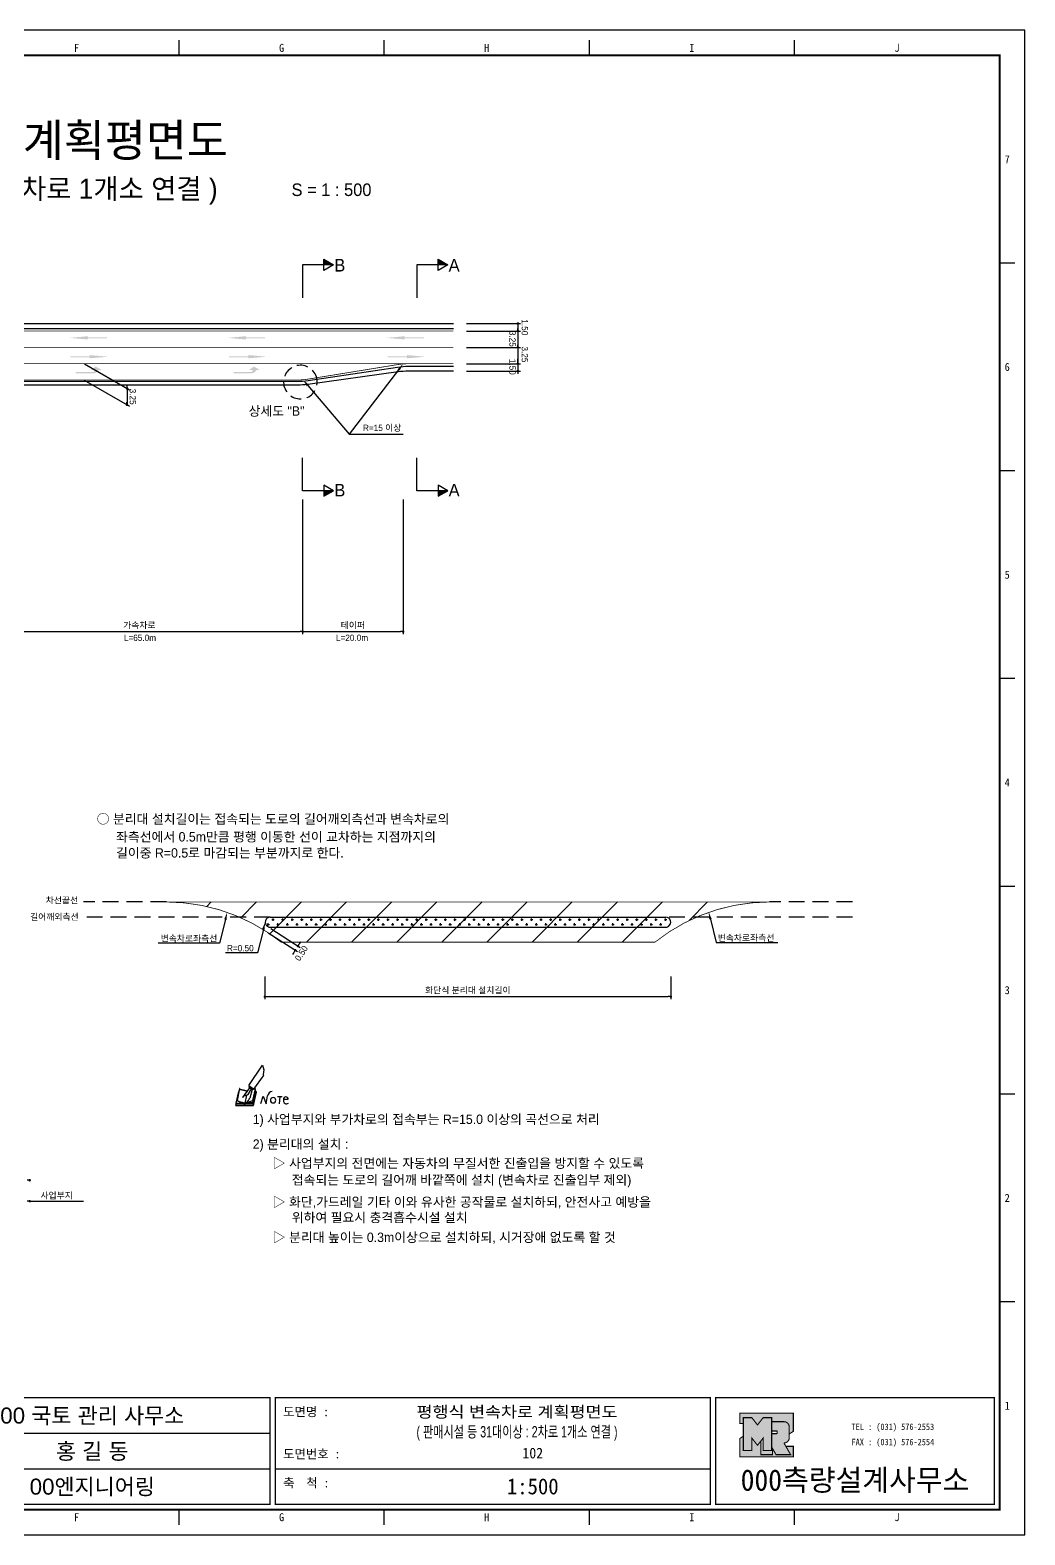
# Model space of a CAD drawing. Header units: millimetres. Extents: x 465 to 889, y -17 to 283.
# Drawn here: x 690.6 to 888.6, y -16.8 to 282.6 of the extents above; entities that cross this region are included whole.
import ezdxf
from ezdxf.enums import TextEntityAlignment as Align

# ---------------------------------------------------------------- set-up
doc = ezdxf.new("R2010")
doc.units = ezdxf.units.MM
doc.linetypes.add('HIDDEN', pattern=[9.525, 6.35, -3.175])
for name, color, linetype in [('CC-GSTR-0004', 4, 'Continuous'), ('CM-LANE-0030', 30, 'Continuous'), ('CZ-DIMT-0002', 7, 'Continuous'), ('CZ-LIN1-0007', 7, 'Continuous'), ('CZ-LIN2-0003', 3, 'Continuous'), ('CZ-LINE-0001', 7, 'Continuous'), ('CZ-TEXT-BOX0', 7, 'Continuous'), ('TITLE', 7, 'Continuous')]:
    doc.layers.add(name, color=color, linetype=linetype)
doc.styles.add('견고딕', font='arial.ttf')
doc.styles.add('돋움', font='')
doc.styles.add('돋음체', font='')
doc.styles.get('돋움').set_extended_font_data('Dotum')
doc.styles.get('돋음체').set_extended_font_data('DotumChe')

# ---------------------------------------------------------------- blocks, each defined once
blk = doc.blocks.new('note')
for p, q in [((0.85, 3.5), (3.53, 7.57)), ((3.53, 7.57), (3.8, 6.64)), ((3.8, 6.64), (3.69, 5.72)), ((1, 3.1), (0.75, 2.77)), ((0.85, 3.5), (1.8, 2.79)), ((1, 3.4), (0.85, 3.21)), ((0.85, 3.21), (1.52, 2.71)), ((1.8, 2.79), (3.74, 5.46)), ((3.69, 5.72), (3.74, 5.46)), ((-1.24, 2.36), (-1.77, 0)), ((-1.77, 0), (1.77, 0)), ((-1.77, 0), (-1.77, -0.3)), ((-1.53, 0.52), (-1.55, 0.54)), ((-1.01, 2.9), (-1.53, 0.52)), ((-1.48, 0.48), (-1.53, 0.52)), ((-1.43, 0.44), (-1.48, 0.48)), ((-1.38, 0.41), (-1.43, 0.44)), ((-1.33, 0.4), (-1.38, 0.41)), ((-1.27, 0.37), (-1.33, 0.4)), ((-1.22, 0.35), (-1.27, 0.37)), ((-1.13, 2.36), (-1.24, 2.36)), ((-1.17, 0.33), (-1.22, 0.35)), ((-1.12, 0.32), (-1.17, 0.33)), ((-1.02, 0.25), (-1.12, 0.32)), ((-0.97, 0.22), (-1.02, 0.25)), ((-1, 2.9), (-1.01, 2.9)), ((-0.98, 2.85), (-1, 2.9)), ((-0.95, 2.8), (-0.98, 2.85)), ((-0.93, 0.21), (-0.97, 0.22)), ((-0.9, 2.75), (-0.95, 2.8)), ((-0.88, 0.19), (-0.93, 0.21)), ((-0.85, 2.72), (-0.9, 2.75)), ((-0.8, 0.18), (-0.88, 0.19)), ((-0.79, 2.69), (-0.85, 2.72)), ((-0.75, 0.17), (-0.8, 0.18)), ((-0.74, 2.68), (-0.79, 2.69)), ((-0.7, 0.16), (-0.75, 0.17)), ((-0.69, 2.65), (-0.74, 2.68)), ((-0.64, 0.15), (-0.7, 0.16)), ((-0.64, 2.65), (-0.69, 2.65)), ((-0.59, 2.63), (-0.64, 2.65)), ((-0.58, 0.14), (-0.64, 0.15)), ((-0.54, 2.62), (-0.59, 2.63)), ((-0.53, 0.13), (-0.58, 0.14)), ((-0.48, 2.61), (-0.54, 2.62)), ((-0.48, 0.12), (-0.53, 0.13)), ((-0.43, 2.61), (-0.48, 2.61)), ((-0.43, 0.11), (-0.48, 0.12)), ((0.75, 2.77), (-0.46, 1.16)), ((0.37, 2.24), (-0.46, 1.16)), ((-0.46, 1.16), (-0.08, 1.47)), ((-0.38, 2.59), (-0.43, 2.61)), ((-0.38, 0.08), (-0.43, 0.11)), ((-0.33, 2.59), (-0.38, 2.59)), ((-0.29, 0.06), (-0.38, 0.08)), ((-0.27, 2.58), (-0.33, 2.59)), ((-0.23, 0.05), (-0.29, 0.06)), ((-0.22, 2.57), (-0.27, 2.58)), ((-0.16, 0.04), (-0.23, 0.05)), ((-0.17, 2.56), (-0.22, 2.57)), ((-0.12, 2.55), (-0.17, 2.56)), ((-0.11, 0.03), (-0.16, 0.04)), ((-0.07, 2.53), (-0.12, 2.55)), ((-0.04, 0.02), (-0.11, 0.03)), ((-0.08, 1.47), (0.72, 1.75)), ((-0.01, 2.51), (-0.07, 2.53)), ((-0.05, -0.3), (-0.05, 0)), ((0, 0), (-0.04, 0.02)), ((0.04, 2.5), (-0.01, 2.51)), ((0.37, 1.63), (0, 0)), ((0, 0), (1.6, 0.53)), ((0, 0), (1.65, 0.18)), ((0, 0.01), (0.06, 0.04)), ((0, -0.3), (0, 0)), ((0.09, 2.48), (0.04, 2.5)), ((0.05, -0.3), (0.05, 0)), ((0.06, 0.04), (0.11, 0.07)), ((0.14, 2.48), (0.09, 2.48)), ((0.11, 0.07), (0.16, 0.09)), ((0.2, 2.47), (0.14, 2.48)), ((0.16, 0.09), (0.21, 0.12)), ((0.26, 2.43), (0.18, 2.46)), ((0.21, 0.12), (0.27, 0.14)), ((0.34, 2.4), (0.26, 2.43)), ((0.27, 0.14), (0.36, 0.19)), ((0.45, 2.37), (0.34, 2.4)), ((0.36, 0.19), (0.41, 0.22)), ((0.41, 0.22), (0.46, 0.27)), ((0.46, 0.27), (0.51, 0.3)), ((0.51, 0.3), (0.56, 0.34)), ((0.56, 0.34), (0.6, 0.4)), ((0.6, 0.4), (0.64, 0.45)), ((0.64, 0.45), (0.67, 0.51)), ((0.67, 0.51), (0.74, 0.58)), ((0.72, 1.75), (1.16, 2.53)), ((0.74, 0.58), (0.79, 0.63)), ((0.79, 0.63), (0.83, 0.68)), ((0.83, 0.68), (0.86, 0.73)), ((0.86, 0.73), (0.89, 0.79)), ((0.89, 0.84), (0.92, 0.89)), ((0.89, 0.79), (0.89, 0.84)), ((0.92, 0.89), (0.96, 0.95)), ((0.96, 0.95), (1.01, 0.97)), ((1.47, 2.74), (1.01, 0.97)), ((1.16, 2.53), (1.37, 2.82)), ((2.13, 2.84), (1.44, 2.63)), ((1.52, 2.71), (1.66, 2.9)), ((1.6, 0.53), (2.13, 2.84)), ((1.65, 0.18), (2.19, 2.48)), ((1.77, 0), (2.3, 2.36)), ((1.77, -0.3), (2.3, 2.07)), ((1.77, -0.38), (2.3, 1.99)), ((1.77, -0.44), (2.3, 1.93)), ((1.77, 0), (1.77, -0.3)), ((2.19, 2.48), (2.04, 2.47)), ((2.3, 2.36), (2.16, 2.36)), ((2.3, 2.36), (2.3, 2.07)), ((3.21, -0.08), (3.68, 1.4)), ((3.68, 1.4), (4.26, -0.14)), ((4.26, -0.14), (4.56, 1.44)), ((6.55, 1.34), (7.46, 1.34)), ((7.01, 1.34), (6.87, -0.11)), ((7.71, 0.77), (7.71, 0.55)), ((7.71, 0.77), (8.67, 0.77)), ((-1.77, -0.3), (1.77, -0.3)), ((-1.77, -0.43), (-1.77, -0.3)), ((-1.77, -0.37), (1.77, -0.37)), ((-1.77, -0.43), (1.77, -0.43))]:
    blk.add_line(p, q)
for centre, major_axis, start_param, end_param in [((0.4, 2.31), (0.0702, 0.0702), 3.283946, 6.425539), ((5.68, 1.23), (-0.806, 0.806), -0.591174, 0.597824), ((5.66, 0.58), (-0.378, 0.378), 3.926991, 10.210176), ((8.3, 0.49), (0.422, 0.422), 2.265602, 4.634911), ((8.19, 0.77), (-0.342, 0.342), 3.926991, 7.068583)]:
    blk.add_ellipse(centre, major_axis=major_axis, ratio=1, start_param=start_param, end_param=end_param)
blk = doc.blocks.new('_Dot')
at = {"color": 0, "linetype": 'ByBlock', "lineweight": -2}
blk.add_line((-0.5, 0), (-1, 0), dxfattribs=at)
at = {"color": 0, "linetype": 'ByBlock', "const_width": 0.5}
blk.add_lwpolyline([(-0.25, 0, 1), (0.25, 0, 1)], format="xyb", close=True, dxfattribs=at)

msp = doc.modelspace()

# ---------------------------------------------------------------- hatches: boundary and pattern name
at = {"layer": 'CM-LANE-0030'}
h = msp.add_hatch(dxfattribs=at)
h.set_pattern_fill('ANSI31', color=256, scale=2, style=0)
h.set_pattern_definition([(45, (-588.109, -352.496), (-4.490128, 4.490128), [])])
h.paths.add_polyline_path([(717.74, 109.15, -0.170323), (740.55, 101.15), (814.94, 101.15, -0.170323), (837.74, 109.15)])
at = {"layer": 'CZ-LIN1-0007'}
for points in [[(702.1, 221.71), (702.1, 221.49), (705.92, 221.49), (705.92, 221.28), (702.1, 221.28), (702.1, 221.06), (698.45, 221.38)], [(733.54, 221.71), (733.54, 221.49), (737.37, 221.49), (737.37, 221.28), (733.54, 221.28), (733.54, 221.06), (729.89, 221.38)], [(765.16, 221.71), (765.16, 221.49), (768.98, 221.49), (768.98, 221.28), (765.16, 221.28), (765.16, 221.06), (761.51, 221.38)], [(702.45, 217.96), (702.45, 217.74), (698.63, 217.74), (698.63, 217.53), (702.45, 217.53), (702.45, 217.31), (706.1, 217.63)], [(703.19, 214.33, 0.267976), (704.22, 215.01), (704.84, 215.01), (703.67, 215.67), (702.73, 215.02), (703.42, 215.02, -0.504994), (703.11, 214.6), (699.65, 214.58), (699.65, 214.31)], [(734.03, 217.96), (734.03, 217.74), (730.2, 217.74), (730.2, 217.53), (734.03, 217.53), (734.03, 217.31), (737.68, 217.63)], [(734.66, 214.33, 0.267976), (735.69, 215.01), (736.32, 215.01), (735.14, 215.67), (734.2, 215.02), (734.89, 215.02, -0.504994), (734.58, 214.6), (731.12, 214.58), (731.12, 214.31)], [(765.6, 217.96), (765.6, 217.74), (761.78, 217.74), (761.78, 217.53), (765.6, 217.53), (765.6, 217.31), (769.25, 217.63)]]:
    msp.add_hatch(color=256, dxfattribs=at).paths.add_polyline_path(points)
at = {"layer": 'CZ-LIN2-0003'}
h = msp.add_hatch(dxfattribs=at)
h.set_pattern_fill('CROSS', color=256, scale=0.15, style=0)
h.set_pattern_definition([(0, (-588.10895, -352.4961), (0.9525, 0.9525), [0.47625, -1.42875]), (90, (-587.8708, -352.7343), (-0.9525, 0.9525), [0.47625, -1.42875])])
h.paths.add_polyline_path([(738.38, 106.15, 0.750696), (737.85, 104.31, -0.001926), (738.09, 104.15), (817.39, 104.15, -0.001926), (817.64, 104.31, 0.750696), (817.1, 106.15)])
at = {"layer": 'CZ-LINE-0001'}
for points in [[(749.08, 237.01), (749.08, 235.91), (750.98, 235.91)], [(771.84, 237.01), (771.84, 235.91), (773.74, 235.91)], [(750.98, 190.96), (749.08, 190.96), (749.08, 189.86)], [(773.74, 190.96), (771.84, 190.96), (771.84, 189.86)]]:
    msp.add_hatch(color=256, dxfattribs=at).paths.add_polyline_path(points)
at = {"layer": 'TITLE', "ltscale": 150}
h = msp.add_hatch(color=8, dxfattribs=at)
edge = h.paths.add_edge_path()
edge.add_line((842.5, 7.47), (831.83, 7.47))
edge.add_line((831.83, 7.47), (831.83, 5.39))
edge.add_line((831.83, 5.39), (832.54, 5.39))
edge.add_line((832.54, 5.39), (832.54, 6.56))
edge.add_line((832.54, 6.56), (834.23, 6.56))
edge.add_line((834.23, 6.56), (835.36, 5.11))
edge.add_line((835.36, 5.11), (836.49, 6.56))
edge.add_line((836.49, 6.56), (838.18, 6.56))
edge.add_line((838.18, 6.56), (838.18, 5.76))
edge.add_line((838.18, 5.76), (840.62, 5.76))
edge.add_arc((840.62, 4.69), 1.07, 0, 90, ccw=False)
edge.add_line((841.69, 4.69), (841.69, 3.33))
edge.add_line((841.69, 3.33), (842.5, 3.83))
edge.add_line((842.5, 3.83), (842.5, 7.47))
h.paths.add_polyline_path([(836.05, 1.94), (835.36, 1.06), (834.23, 2.51), (834.23, 0), (832.54, 0), (832.54, 2.85), (831.83, 2.41), (831.83, -1.22), (842.5, -1.22), (842.5, 0.86), (841, 0.86), (841.96, -0.8), (839.05, -0.8), (838.36, 0.41), (838.36, -0.8), (836.05, -0.8)])
msp.add_hatch(color=5, dxfattribs=at).paths.add_polyline_path([(838.18, 6.56), (836.49, 6.56), (835.36, 5.11), (834.23, 6.56), (832.54, 6.56), (832.54, 0), (834.23, 0), (834.23, 2.51), (835.36, 1.06), (836.49, 2.51), (836.49, 0), (838.18, 0)])
h = msp.add_hatch(color=161, dxfattribs=at)
edge = h.paths.add_edge_path()
edge.add_arc((840.62, 4.69), 1.07, 360, 450)
edge.add_line((840.62, 5.76), (838.18, 5.76))
edge.add_line((838.18, 5.76), (838.18, 3.91))
edge.add_line((838.18, 3.91), (839.18, 3.91))
edge.add_arc((839.18, 3.8), 0.113, 0, 90, ccw=False)
edge.add_line((839.29, 3.8), (839.29, 3.49))
edge.add_arc((839.18, 3.49), 0.113, 270, 360, ccw=False)
edge.add_line((839.18, 3.37), (838.18, 3.37))
edge.add_line((838.18, 3.37), (838.18, 0))
edge.add_line((838.18, 0), (836.49, 0))
edge.add_line((836.49, 0), (836.49, 2.51))
edge.add_line((836.49, 2.51), (836.05, 1.94))
edge.add_line((836.05, 1.94), (836.05, -0.8))
edge.add_line((836.05, -0.8), (838.36, -0.8))
edge.add_line((838.36, -0.8), (838.36, 0.41))
edge.add_line((838.36, 0.41), (839.05, -0.8))
edge.add_line((839.05, -0.8), (841.96, -0.8))
edge.add_line((841.96, -0.8), (840.62, 1.52))
edge.add_arc((840.62, 2.59), 1.07, 270, 360)
edge.add_line((841.69, 2.59), (841.69, 4.69))

# ---------------------------------------------------------------- linework, layer by layer
at = {"color": 0, "linetype": 'ByBlock', "lineweight": -2}
for p, q in [((787.67, 223.99), (787.67, 223.74)), ((787.67, 222.99), (787.67, 223.24)), ((787.67, 222.49), (787.67, 222.24)), ((787.67, 219.74), (787.67, 219.99)), ((787.67, 219.24), (787.67, 218.99)), ((787.67, 216.49), (787.67, 216.74)), ((787.67, 216.49), (787.67, 216.74)), ((787.67, 214.49), (787.67, 214.24)), ((787.67, 214.49), (787.67, 214.24)), ((709.89, 211.59), (709.89, 211.84)), ((709.89, 211.09), (709.89, 210.84)), ((743.24, 99.34), (743.1, 99.13)), ((744.05, 100.6), (744.19, 100.81)), ((690.77, 49.62), (691.02, 49.62))]:
    msp.add_line(p, q, dxfattribs=at)
at = {"color": 0, "linetype": 'ByBlock', "const_width": 0.25}
for points in [[(787.67, 224.12, 1), (787.67, 224.37, 1)], [(787.67, 222.87, 1), (787.67, 222.62, 1)], [(787.67, 222.62, 1), (787.67, 222.87, 1)], [(787.67, 219.62, 1), (787.67, 219.37, 1)], [(787.67, 219.37, 1), (787.67, 219.62, 1)], [(787.67, 216.37, 1), (787.67, 216.12, 1)], [(787.67, 216.37, 1), (787.67, 216.12, 1)], [(787.67, 214.62, 1), (787.67, 214.87, 1)], [(787.67, 214.62, 1), (787.67, 214.87, 1)], [(709.89, 211.46, 1), (709.89, 211.21, 1)], [(709.89, 211.21, 1), (709.89, 211.46, 1)], [(743.31, 99.44, 1), (743.44, 99.65, 1)], [(743.98, 100.49, 1), (743.85, 100.28, 1)], [(690.64, 49.62, 1), (690.39, 49.62, 1)]]:
    msp.add_lwpolyline(points, format="xyb", close=True, dxfattribs=at)
at = {"layer": 'CC-GSTR-0004'}
for points in [[(569.84, 224.24), (774.84, 224.24)], [(569.84, 223.24), (774.84, 223.24)]]:
    msp.add_lwpolyline(points, dxfattribs=at)
for points in [[(665.09, 197.99, -0.414214), (679.84, 212.74), (743.72, 212.74), (743.72, 212.74, 0.03724), (745.95, 212.91), (763.74, 215.58), (763.74, 215.58, -0.03724), (765.96, 215.74), (765.96, 215.74), (774.84, 215.74)], [(774.84, 214.74), (765.87, 214.74, 0.034174), (763.83, 214.6), (745.86, 212.13, -0.034174), (743.82, 211.99), (743.82, 211.99), (679.84, 211.99, 0.414214), (665.84, 197.99)]]:
    msp.add_lwpolyline(points, format="xyb", dxfattribs=at)
at = {"layer": 'CM-LANE-0030', "const_width": 0.15}
msp.add_lwpolyline([(569.84, 219.49), (774.84, 219.49)], dxfattribs=at)
msp.add_lwpolyline([(814.94, 101.15), (740.55, 101.15, 0.170323), (717.74, 109.15), (837.74, 109.15, 0.170323)], format="xyb", close=True, dxfattribs=at)
at = {"layer": 'CZ-LIN1-0007', "const_width": 0.15}
for points in [[(569.84, 222.74), (774.84, 222.74)], [(679.84, 216.24), (722.95, 216.24)]]:
    msp.add_lwpolyline(points, dxfattribs=at)
msp.add_lwpolyline([(774.84, 216.24), (766.05, 216.24), (766.05, 216.24, 0.040295), (763.65, 216.05), (763.65, 216.05), (746.04, 213.19), (746.04, 213.19, -0.040295), (743.63, 212.99), (679.84, 212.99, 0.414214), (664.84, 197.99)], format="xyb", dxfattribs=at)
at = {"layer": 'CZ-LIN1-0007', "linetype": 'HIDDEN', "const_width": 0.15}
msp.add_lwpolyline([(722.95, 216.24), (766.05, 216.24)], dxfattribs=at)
at = {"layer": 'CZ-LIN2-0003'}
for p, q in [((738.38, 106.15), (817.1, 106.15)), ((738.09, 104.15), (817.39, 104.15))]:
    msp.add_line(p, q, dxfattribs=at)
at = {"layer": 'CZ-LIN2-0003', "color": 1}
msp.add_line((744.19, 100.81), (744.46, 101.23), dxfattribs=at)
at = {"layer": 'CZ-LIN2-0003'}
for points in [[(738.09, 104.15, 0.001926), (737.85, 104.31, 0.001926)], [(817.64, 104.31, 0.001926), (817.39, 104.15)]]:
    msp.add_lwpolyline(points, format="xyb", dxfattribs=at)
for centre, start, end in [((738.38, 105.15), 90, 237.5816), ((817.1, 105.15), 302.4184, 90)]:
    msp.add_arc(centre, 1, start, end, dxfattribs=at)
at = {"layer": 'CZ-LINE-0001'}
for p, q in [((749.08, 234.81), (749.08, 237.01)), ((749.08, 237.01), (750.98, 235.91)), ((771.84, 234.81), (771.84, 237.01)), ((771.84, 237.01), (773.74, 235.91)), ((750.98, 235.91), (744.84, 235.91)), ((744.84, 235.91), (744.84, 229.37)), ((750.98, 235.91), (749.08, 234.81)), ((773.74, 235.91), (767.6, 235.91)), ((767.6, 235.91), (767.6, 229.37)), ((773.74, 235.91), (771.84, 234.81)), ((777.44, 224.24), (788.17, 224.24)), ((777.44, 222.74), (788.17, 222.74)), ((777.44, 222.74), (788.17, 222.74)), ((787.67, 223.74), (787.67, 214.74)), ((777.44, 219.49), (788.17, 219.49)), ((701.4, 216.24), (710.39, 211.05)), ((777.44, 216.24), (788.17, 216.24)), ((787.67, 216.74), (787.67, 217.24)), ((701.39, 212.99), (710.38, 207.8)), ((777.44, 214.74), (788.17, 214.74)), ((777.44, 214.74), (788.17, 214.74)), ((709.89, 210.84), (709.89, 207.84)), ((709.88, 208.34), (709.88, 208.59)), ((754.07, 202.23), (764.85, 202.23)), ((744.84, 190.96), (744.84, 197.5)), ((767.6, 190.96), (767.6, 197.5)), ((750.98, 190.96), (749.08, 192.06)), ((749.08, 192.06), (749.08, 189.86)), ((773.74, 190.96), (771.84, 192.06)), ((771.84, 192.06), (771.84, 189.86)), ((750.98, 190.96), (744.84, 190.96)), ((744.84, 189.22), (744.84, 162.44)), ((744.84, 189.22), (744.84, 162.44)), ((749.08, 189.86), (750.98, 190.96)), ((764.84, 189.22), (764.84, 162.44)), ((773.74, 190.96), (767.6, 190.96)), ((771.84, 189.86), (773.74, 190.96)), ((680.34, 162.94), (744.34, 162.94)), ((745.34, 162.94), (764.34, 162.94)), ((737.97, 103.04), (743.79, 99.27)), ((738.51, 103.88), (744.34, 100.11)), ((743.1, 99.13), (742.83, 98.71)), ((737.31, 94.36), (737.31, 89.82)), ((818.1, 94.36), (818.1, 89.82)), ((737.81, 90.32), (817.6, 90.32)), ((691.02, 49.62), (701.23, 49.62))]:
    msp.add_line(p, q, dxfattribs=at)
at = {"layer": 'CZ-LINE-0001', "linetype": 'HIDDEN', "ltscale": 0.35}
msp.add_line((747.73, 212.98), (747.73, 212.98), dxfattribs=at)
at = {"layer": 'CZ-LINE-0001', "linetype": 'HIDDEN', "ltscale": 0.5}
for p, q in [((717.74, 109.15), (701.22, 109.15)), ((854.27, 109.15), (837.74, 109.15)), ((738.38, 106.15), (701.22, 106.15)), ((854.27, 106.15), (817.1, 106.15))]:
    msp.add_line(p, q, dxfattribs=at)
at = {"layer": 'CZ-LINE-0001'}
for points in [[(763.93, 215.01), (754.07, 202.23)], [(745.87, 211.9), (754.07, 202.23)], [(729.46, 105.64), (728.29, 100.97), (716.06, 100.97)], [(737.02, 103.69), (735.84, 99.03), (729.5, 99.03)]]:
    msp.add_lwpolyline(points, dxfattribs=at)
at = {"layer": 'CZ-LINE-0001', "const_width": 0.25}
msp.add_lwpolyline([(709.88, 208.21, 1), (709.88, 207.96, 1)], format="xyb", close=True, dxfattribs=at)
at = {"layer": 'CZ-LINE-0001', "extrusion": (0, 0, -1)}
msp.add_lwpolyline([(-826, 105.74), (-827.17, 101.07), (-839.4, 101.07)], dxfattribs=at)
at = {"layer": 'CZ-LINE-0001', "linetype": 'HIDDEN', "ltscale": 0.35}
msp.add_arc((744.4, 212.58), 3.35, 6.7667, 6.749, dxfattribs=at)
at = {"layer": 'CZ-LINE-0001'}
for points in [[(763.73, 215.16), (764.85, 216.2), (764.13, 214.86)], [(745.68, 211.74), (744.9, 213.05), (746.06, 212.07)], [(729.22, 105.7), (729.82, 107.09), (729.7, 105.58)], [(736.77, 103.76), (737.38, 105.15), (737.26, 103.63)]]:
    msp.add_solid(points, dxfattribs=at)
at = {"layer": 'CZ-LINE-0001', "extrusion": (0, 0, -1)}
msp.add_solid([(-826.24, 105.8), (-825.63, 107.19), (-825.76, 105.68)], dxfattribs=at)
at = {"layer": 'TITLE', "color": 7, "linetype": 'Continuous'}
for p, q in [((720.25, 277.57), (720.25, 280.59)), ((761.08, 277.57), (761.08, 280.59)), ((801.9, 277.57), (801.9, 280.59)), ((842.72, 277.57), (842.72, 280.59)), ((886.57, 236.24), (883.55, 236.24)), ((886.57, 194.91), (883.55, 194.91)), ((886.57, 153.58), (883.55, 153.58)), ((886.57, 112.26), (883.55, 112.26)), ((886.57, 70.93), (883.55, 70.93)), ((886.57, 29.6), (883.55, 29.6)), ((720.25, -14.75), (720.25, -11.73)), ((761.08, -14.75), (761.08, -11.73)), ((801.9, -14.75), (801.9, -11.73)), ((842.72, -14.75), (842.72, -11.73))]:
    msp.add_line(p, q, dxfattribs=at)
at = {"layer": 'TITLE', "ltscale": 150}
for p, q in [((651.71, 3.48), (738.32, 3.48)), ((651.71, -3.6), (738.32, -3.6)), ((739.38, -3.6), (825.99, -3.6))]:
    msp.add_line(p, q, dxfattribs=at)
at = {"layer": 'TITLE'}
msp.add_line((883.66, -11.73), (474.8, -11.73), dxfattribs=at)
msp.add_lwpolyline([(465.22, -16.77), (888.58, -16.77), (888.58, 282.61), (465.22, 282.61)], close=True, dxfattribs=at)
at = {"layer": 'TITLE', "linetype": 'Continuous', "const_width": 0.403}
msp.add_lwpolyline([(475.3, -11.73), (475.3, 277.57), (883.55, 277.57), (883.55, -11.73)], close=True, dxfattribs=at)
at = {"layer": 'TITLE', "ltscale": 150}
for points, const_width in [([(738.32, -10.67), (651.71, -10.67), (651.71, 10.55), (738.32, 10.55)], 0.265), ([(739.38, 10.55), (825.99, 10.55), (825.99, -10.67), (739.38, -10.67)], 0.265), ([(882.49, 10.55), (882.49, -10.67), (827.05, -10.67), (827.05, 10.55), (882.49, 10.55)], 0.265), ([(838.18, 6.56), (836.49, 6.56), (835.36, 5.11), (834.23, 6.56), (832.54, 6.56), (832.54, 0), (834.23, 0), (834.23, 2.51), (835.36, 1.06), (836.49, 2.51), (836.49, 0), (838.18, 0)], 0.212), ([(836.05, 1.94), (835.36, 1.06), (834.23, 2.51), (834.23, 0), (832.54, 0), (832.54, 2.85), (831.83, 2.41), (831.83, -1.22), (842.5, -1.22), (842.5, 0.86), (841, 0.86), (841.96, -0.8), (839.05, -0.8), (838.36, 0.41), (838.36, -0.8), (836.05, -0.8)], 0.212)]:
    msp.add_lwpolyline(points, close=True, dxfattribs=dict(at, const_width=const_width))
at = {"layer": 'TITLE', "ltscale": 150, "const_width": 0.212}
for points in [[(842.5, 7.47), (831.83, 7.47), (831.83, 5.39), (832.54, 5.39), (832.54, 6.56), (834.23, 6.56), (835.36, 5.11), (836.49, 6.56), (838.18, 6.56), (838.18, 5.76), (840.62, 5.76, -0.414214), (841.69, 4.69), (841.69, 3.33), (842.5, 3.83)], [(841.69, 4.69, 0.414214), (840.62, 5.76), (838.18, 5.76), (838.18, 3.91), (839.18, 3.91, -0.414214), (839.29, 3.8), (839.29, 3.49, -0.414214), (839.18, 3.37), (838.18, 3.37), (838.18, 0), (836.49, 0), (836.49, 2.51), (836.05, 1.94), (836.05, -0.8), (838.36, -0.8), (838.36, 0.41), (839.05, -0.8), (841.96, -0.8), (840.62, 1.52, 0.414214), (841.69, 2.59)]]:
    msp.add_lwpolyline(points, format="xyb", close=True, dxfattribs=at)

# ---------------------------------------------------------------- block references
at = {"layer": 'CZ-LINE-0001', "xscale": 0.5, "yscale": 0.5, "zscale": 0.5}
for p in [(744.84, 162.94), (764.84, 162.94), (818.1, 90.32), (690.52, 53.79), (690.52, 49.62)]:
    msp.add_blockref('_Dot', p, dxfattribs=at)
at = {"layer": 'CZ-LINE-0001', "xscale": 0.5, "yscale": 0.5, "zscale": 0.5, "rotation": 180}
msp.add_blockref('_Dot', (744.84, 162.94), dxfattribs=at)
at = {"layer": 'CZ-LINE-0001', "color": 1, "xscale": 0.5, "yscale": 0.5, "zscale": 0.5, "rotation": 180}
msp.add_blockref('_Dot', (737.31, 90.32), dxfattribs=at)
at = {"layer": 'CZ-TEXT-BOX0'}
msp.add_blockref('note', (733.31, 69.12), dxfattribs=at)

# ---------------------------------------------------------------- texts
at = {"layer": 'CZ-DIMT-0002', "style": '돋움'}
for s, height, p in [('B', 2.5, (752.24, 235.83)), ('A', 2.5, (774.99, 235.83)), ('상세도 "B"', 1.875, (739.64, 206.82)), ('R=15 이상', 1.25, (760.66, 203.48)), ('B', 2.5, (752.24, 191.09)), ('A', 2.5, (774.99, 191.09)), ('L=65.0m', 1.25, (712.47, 161.72)), ('L=20.0m', 1.25, (754.67, 161.72)), ('차선끝선', 1.25, (696.94, 109.48))]:
    msp.add_text(s, height=height, dxfattribs=at).set_placement(p, align=Align.MIDDLE_CENTER)
for s, p in [('○ 분리대 설치길이는 접속되는 도로의 길어깨외측선과 변속차로의', (703.86, 125.67)), ('좌측선에서 0.5m만큼 평행 이동한 선이 교차하는 지점까지의', (707.71, 122.12)), ('길이중 R=0.5로 마감되는 부분까지로 한다.', (707.71, 118.92)), ('1) 사업부지와 부가차로의 접속부는 R=15.0 이상의 곡선으로 처리', (734.91, 65.92)), ('2) 분리대의 설치 :', (734.91, 60.98)), ('▷ 사업부지의 전면에는 자동차의 무질서한 진출입을 방지할 수 있도록', (738.9, 57.18)), ('접속되는 도로의 길어깨 바깥쪽에 설치 (변속차로 진출입부 제외)', (742.68, 53.86)), ('▷ 화단,가드레일 기타 이와 유사한 공작물로 설치하되, 안전사고 예방을', (738.9, 49.46)), ('위하여 필요시 충격흡수시설 설치', (742.68, 46.39)), ('▷ 분리대 높이는 0.3m이상으로 설치하되, 시거장애 없도록 할 것', (738.9, 42.44))]:
    msp.add_text(s, height=1.875, dxfattribs=at).set_placement(p, align=Align.MIDDLE_LEFT)
msp.add_text('길어깨외측선', height=1.25, dxfattribs=at).set_placement((690.6, 105.57))
at = {"layer": 'CZ-LINE-0001', "style": '돋움'}
for s, rotation, p in [('1.50', 270, (788.43, 225.06)), ('3.25', 270, (785.99, 222.78)), ('3.25', 270, (788.43, 219.67)), ('1.50', 270, (785.99, 217.22)), ('3.25', 270, (710.42, 211.28)), ('0.50', 57.1401, (744.24, 97.28))]:
    msp.add_text(s, height=1.25, rotation=rotation, dxfattribs=at).set_placement(p)
for s, p in [('변속차로좌측선', (716.59, 101.28)), ('변속차로좌측선', (827.45, 101.39)), ('R=0.50', (729.78, 99.34)), ('사업부지', (692.67, 50.14))]:
    msp.add_text(s, height=1.25, dxfattribs=at).set_placement(p)
at = {"layer": 'CZ-LINE-0001', "char_height": 1.25, "attachment_point": 5, "style": '돋움'}
for s, insert in [('\\A1;가속차로', (712.34, 164.14)), ('\\A1;테이퍼', (754.84, 164.14)), ('\\A1;화단식 분리대 설치길이', (777.71, 91.52))]:
    msp.add_mtext(s, dxfattribs=dict(at, insert=insert))
at = {"layer": 'TITLE', "color": 3, "linetype": 'Continuous', "style": '돋음체'}
for s, p in [('F', (699.84, 279.08)), ('G', (740.66, 279.08)), ('H', (781.49, 279.08)), ('I', (822.31, 279.08)), ('J', (863.14, 279.08)), ('7', (885.06, 256.91)), ('6', (885.06, 215.58)), ('5', (885.06, 174.25)), ('4', (885.06, 132.93)), ('3', (885.06, 91.6)), ('2', (885.06, 50.27)), ('1', (885.06, 8.94)), ('F', (699.84, -13.24)), ('G', (740.66, -13.24)), ('H', (781.49, -13.24)), ('I', (822.31, -13.24)), ('J', (863.14, -13.24))]:
    msp.add_text(s, height=1.59, dxfattribs=at).set_placement(p, align=Align.MIDDLE)
at = {"layer": 'TITLE', "style": '돋움'}
for s, height, p in [('평행식 변속차로 계획평면도', 6.5, (678.64, 260.69)), ('( 판매시설 등 31대이상 : 2차로 1개소 연결 )', 4, (678.69, 251.06))]:
    msp.add_text(s, height=height, dxfattribs=at).set_placement(p, align=Align.MIDDLE_CENTER)
msp.add_text('S = 1 : 500', height=2.5, dxfattribs=at).set_placement((742.63, 250.85), align=Align.MIDDLE_LEFT)
for s, width, p, p2 in [('평행식 변속차로 계획평면도', 1.010039, (767.5, 6.58), (807.5, 6.58)), ('( 판매시설 등 31대이상 : 2차로 1개소 연결 )', 0.636772, (767.5, 2.63), (807.5, 2.63))]:
    msp.add_text(s, height=2.25, dxfattribs=dict(at, width=width)).set_placement(p, p2, align=Align.FIT)
at = {"layer": 'TITLE', "color": 7, "linetype": 'Continuous', "style": '견고딕'}
for s, height, p in [('00 국토 관리 사무소', 3.1832, (702.97, 7.01)), ('홍 길 동', 3.183, (702.97, -0.06)), ('00엔지니어링', 3.183, (702.97, -7.13))]:
    msp.add_text(s, height=height, dxfattribs=at).set_placement(p, align=Align.MIDDLE)
at = {"layer": 'TITLE', "style": '돋음체'}
for s, p in [('도면명 :', (740.97, 6.84)), ('도면번호 :', (740.97, -1.56)), ('축  척 :', (740.97, -7.31))]:
    msp.add_text(s, height=1.804, dxfattribs=at).set_placement(p)
at = {"layer": 'TITLE', "color": 180, "style": '돋음체'}
for s, p in [('TEL : (031) 576-2553', (854.07, 4.11)), ('FAX : (031) 576-2554', (854.07, 1.08))]:
    msp.add_text(s, height=1.2733, dxfattribs=at).set_placement(p)
at = {"layer": 'TITLE', "linetype": 'Continuous', "style": '돋음체'}
for s, height, p in [('102', 2.122, (790.64, -0.5)), ('1:500', 3.183, (790.64, -7.13))]:
    msp.add_text(s, height=height, dxfattribs=at).set_placement(p, align=Align.MIDDLE)
at = {"layer": 'TITLE', "color": 180, "style": '돋음체'}
msp.add_text('000측량설계사무소', height=4.244, dxfattribs=at).set_placement((854.77, -7.98), align=Align.CENTER)

doc.saveas('drawing.dxf')
